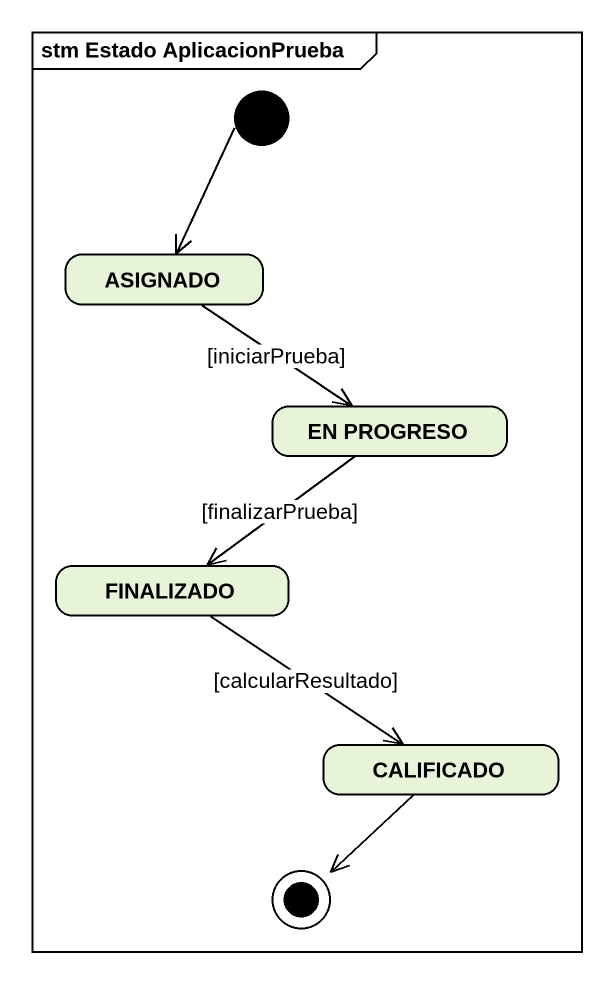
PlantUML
@startuml
mainframe stm Estado AplicacionPrueba
hide empty description
state ASIGNADO
state "EN PROGRESO" as EN_PROGRESO
state FINALIZADO
state CALIFICADO
[*] --> ASIGNADO
ASIGNADO --> EN_PROGRESO : [iniciarPrueba]
EN_PROGRESO --> FINALIZADO : [finalizarPrueba]
FINALIZADO --> CALIFICADO : [calcularResultado]
CALIFICADO --> [*]
@enduml
